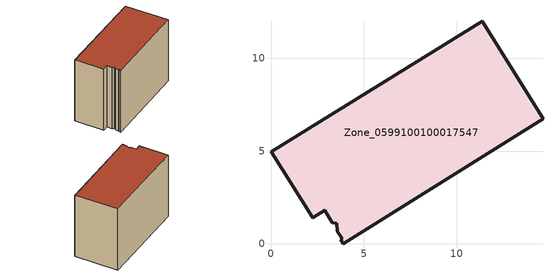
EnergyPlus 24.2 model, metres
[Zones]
Zone_0599100100017547
 floor ground (C_G): 3.83,0.28 3.58,0.69 3.55,1.12 3.31,1.14 2.89,1.82 2.24,1.41 0,4.96 11.38,12 14.65,6.74 3.89,0 3.75,0.23 z0
 wall outside (C_F): 2.89,1.82 3.31,1.14 3.55,1.12 3.58,0.69 3.83,0.28 3.75,0.23 3.89,0 14.65,6.74 11.38,12 0,4.96 2.24,1.41 2.89,1.82 z0:9.59
 roof outside (C_R): 3.89,0 14.65,6.74 11.38,12 0,4.96 2.24,1.41 2.89,1.82 3.31,1.14 3.55,1.12 3.58,0.69 3.83,0.28 3.75,0.23 z9.59
[BUILDING]
Pand.0599100100017547: North Axis=0; Terrain=City; Loads Convergence Tolerance Value=0.04; Temperature Convergence Tolerance Value=0.4; Solar Distribution=FullExterior; Maximum Number of Warmup Days=25; Minimum Number of Warmup Days=1
[Site:Location]
Rotterdam.The.Hague.AP_ZH_NLD Design_Conditions: Latitude=51.96; Longitude=4.45; Time Zone=1; Elevation=-4.5
[SITE:GROUNDTEMPERATURE:BUILDINGSURFACE]
18, 18, 18, 18, 18, 18, 18, 18, 18, 18, 18, 18
[MATERIAL] Thermal Absorptance=0.9; Solar Absorptance=0.7; Visible Absorptance=0.7
Name | Roughness | Thickness | Conductivity | Density | Specific Heat
G.TC.2015-2018 | MediumSmooth | 0.15 | 0.0428571 | 540 | 1210
F.TC.2015-2018 | Rough | 0.3 | 0.0666667 | 1920 | 840
R.TC.2015-2018 | MediumRough | 0.2 | 0.0333333 | 1500 | 1000
[CONSTRUCTION]
C_G: G.TC.2015-2018
C_F: F.TC.2015-2018
C_R: R.TC.2015-2018
[ZONE]
Zone_0599100100017547: Type=1; Multiplier=1; Ceiling Height=Autocalculate; Volume=Autocalculate; Floor Area=autocalculate; Part of Total Floor Area=Yes
[ZONEINFILTRATION:DESIGNFLOWRATE]
Infil_Zone_0599100100017547: Zone or ZoneList or Space or SpaceList=Zone_0599100100017547; Schedule=AlwaysOn; Design Flow Rate Calculation Method=Flow/Area; Flow Rate per Floor Area=0.0015; Constant Term Coefficient=1; Temperature Term Coefficient=0; Velocity Term Coefficient=0; Velocity Squared Term Coefficient=0
[HVACTEMPLATE:ZONE:IDEALLOADSAIRSYSTEM]
Zone_0599100100017547: Maximum Heating Supply Air Temperature=50; Minimum Cooling Supply Air Temperature=13; Maximum Heating Supply Air Humidity Ratio=0.0156; Minimum Cooling Supply Air Humidity Ratio=0.0077; Heating Limit=NoLimit; Cooling Limit=NoLimit; Dehumidification Control Type=ConstantSensibleHeatRatio; Cooling Sensible Heat Ratio=0.7; Dehumidification Setpoint=60; Humidification Control Type=None; Humidification Setpoint=30; Outdoor Air Method=None; Outdoor Air Flow Rate per Person=0.00944; Outdoor Air Flow Rate per Zone Floor Area=0; Outdoor Air Flow Rate per Zone=0; Demand Controlled Ventilation Type=None; Outdoor Air Economizer Type=NoEconomizer; Heat Recovery Type=None; Sensible Heat Recovery Effectiveness=0.7; Latent Heat Recovery Effectiveness=0.65
[ZONECONTROL:THERMOSTAT]
ThermostatControl_Zone_0599100100017547: Zone or ZoneList=Zone_0599100100017547; Control Type Schedule=DualSetpointControlType; Control 1=Thermostat_Zone_0599100100017547; Temperature Difference Between Cutout And Setpoint=0
[THERMOSTATSETPOINT:DUALSETPOINT]
Thermostat_Zone_0599100100017547: Heating Setpoint Temperature Schedule=HeatingSetpoint_Zone_0599100100017547; Cooling Setpoint Temperature Schedule=CoolingSetpoint_Zone_0599100100017547
[SCHEDULE:COMPACT]
HeatingSetpoint_Zone_0599100100017547: Through: 12/31, For: AllDays, Until: 24:00, 21
CoolingSetpoint_Zone_0599100100017547: Through: 12/31, For: AllDays, Until: 24:00, 24
DualSetpointControlType: Through: 12/31, For: AllDays, Until: 24:00, 4
AlwaysOn: Through: 12/31, For: AllDays, Until: 24:00, 1
